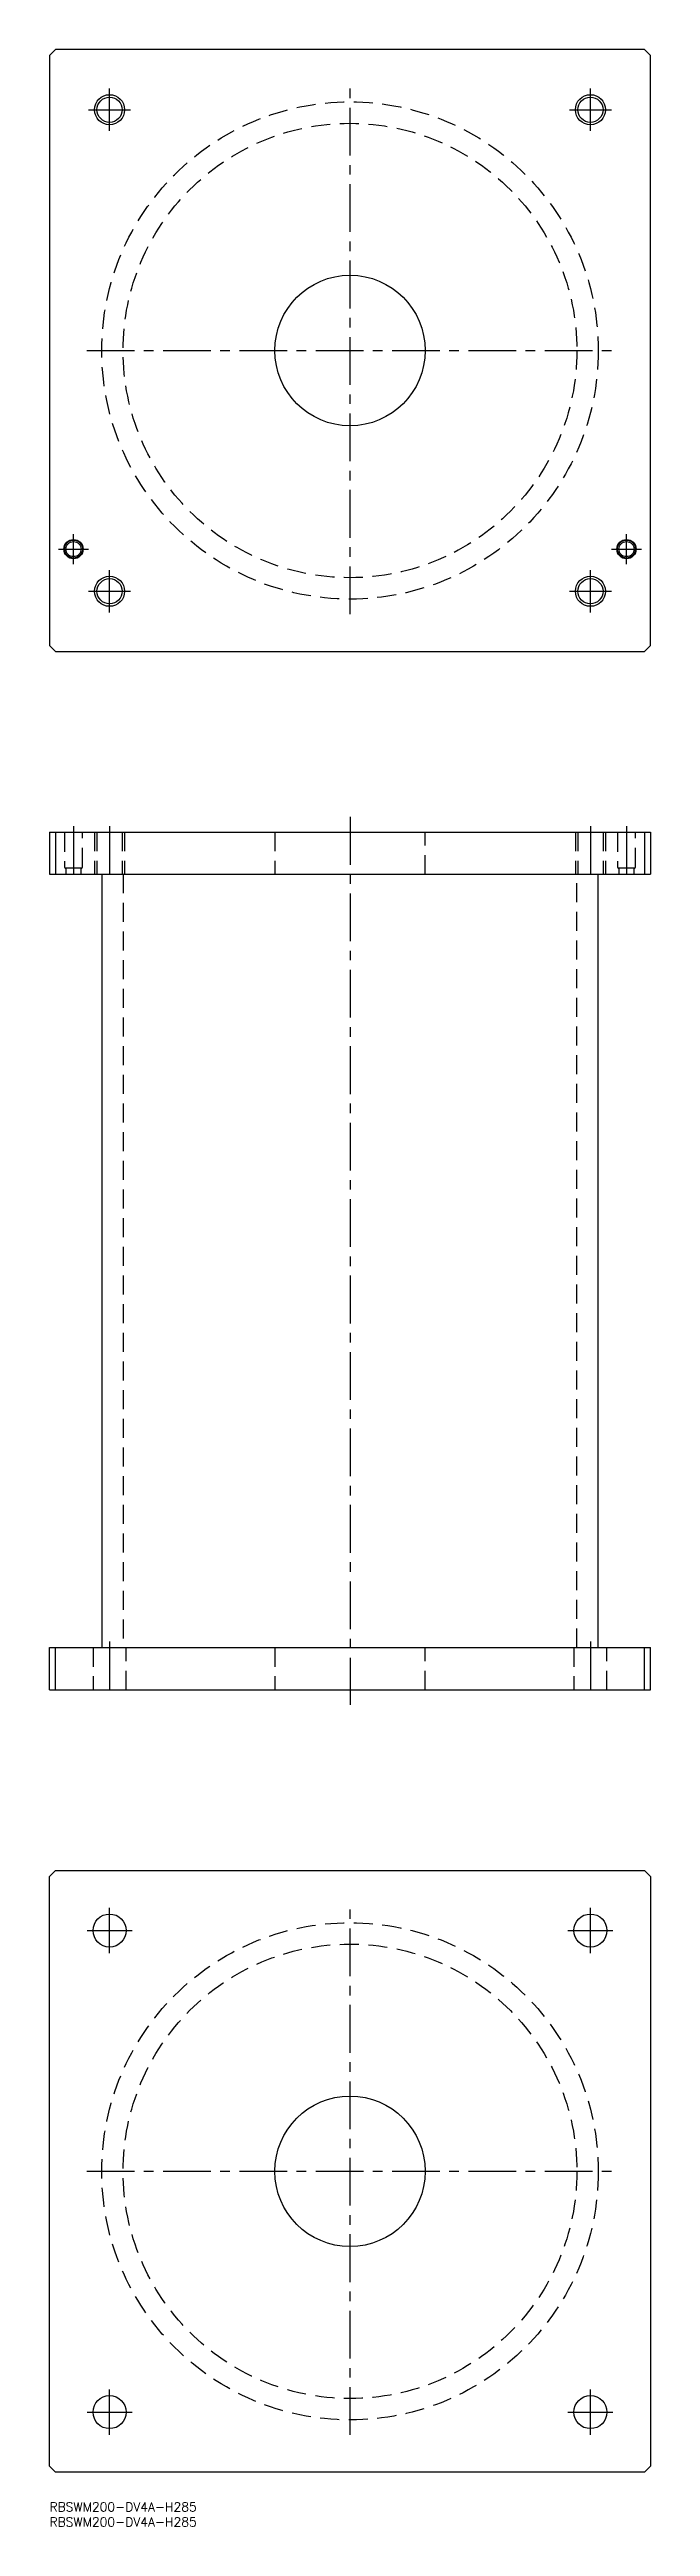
# Model space of a CAD drawing. Extents: x 0 to 200, y -8 to 815.
import ezdxf

# ---------------------------------------------------------------- set-up
doc = ezdxf.new("R2010")
doc.units = 0
doc.header["$LTSCALE"] = 0.5
doc.linetypes.add('CENTER', pattern=[50.8, 31.75, -6.35, 6.35, -6.35])
doc.linetypes.add('DASHED', pattern=[19.05, 12.7, -6.35])
for name, color, linetype in [('MSM_CENTER', 1, 'CENTER'), ('MSM_CONTINUOUS', 7, 'CONTINUOUS'), ('MSM_DASHED', 4, 'DASHED'), ('MSM_NARROW', 5, 'CONTINUOUS'), ('MSM_PART_NUMBER', 7, 'CONTINUOUS')]:
    doc.layers.add(name, color=color, linetype=linetype)
doc.styles.get("Standard").update_dxf_attribs({"font": 'txt.shx', "height": 3, "bigfont": 'bigfont.shx'})

# ---------------------------------------------------------------- blocks, each defined once
blk = doc.blocks.new('*U49')
at = {"layer": 'MSM_PART_NUMBER'}
blk.add_text('RBSWM200-DV4A-H285', height=3, dxfattribs=at).set_placement((0, -3))
blk = doc.blocks.new('*U50')
at = {"layer": 'MSM_PART_NUMBER'}
blk.add_text('RBSWM200-DV4A-H285', height=3, dxfattribs=at).set_placement((0, -8))

msp = doc.modelspace()

# ---------------------------------------------------------------- linework, layer by layer
at = {"layer": 'MSM_CENTER'}
for p, q in [((20, 788), (20, 802)), ((100, 627.4), (100, 802.6)), ((180, 788), (180, 802)), ((13, 795), (27, 795)), ((173, 795), (187, 795)), ((12.4, 715), (187.6, 715)), ((8, 644), (8, 654)), ((192, 644), (192, 654)), ((3, 649), (13, 649)), ((20, 628), (20, 642)), ((180, 628), (180, 642)), ((187, 649), (197, 649)), ((13, 635), (27, 635)), ((173, 635), (187, 635)), ((100, 560), (100, 265)), ((8, 557), (8, 539)), ((20, 557), (20, 539)), ((180, 557), (180, 539)), ((192, 557), (192, 539)), ((20, 286), (20, 268)), ((180, 286), (180, 268)), ((100, 22.4), (100, 197.6)), ((12.5, 190), (27.5, 190)), ((20, 182.5), (20, 197.5)), ((172.5, 190), (187.5, 190)), ((180, 182.5), (180, 197.5)), ((12.4, 110), (187.6, 110)), ((20, 22.5), (20, 37.5)), ((180, 22.5), (180, 37.5)), ((12.5, 30), (27.5, 30)), ((172.5, 30), (187.5, 30))]:
    msp.add_line(p, q, dxfattribs=at)
at = {"layer": 'MSM_CONTINUOUS'}
for p, q in [((2, 815), (0, 813)), ((198, 815), (2, 815)), ((200, 813), (198, 815)), ((0, 813), (0, 617)), ((200, 617), (200, 813)), ((0, 617), (2, 615)), ((2, 615), (198, 615)), ((198, 615), (200, 617)), ((0, 555), (0, 541)), ((0, 555), (200, 555)), ((2, 555), (2, 541)), ((198, 555), (198, 541)), ((200, 555), (200, 541)), ((0, 541), (200, 541)), ((17.4, 541), (17.4, 284)), ((182.6, 284), (182.6, 541)), ((0, 284), (200, 284)), ((0, 270), (0, 284)), ((2, 270), (2, 284)), ((198, 270), (198, 284)), ((200, 270), (200, 284)), ((0, 270), (200, 270)), ((0, 208), (2, 210)), ((0, 12), (0, 208)), ((2, 210), (198, 210)), ((198, 210), (200, 208)), ((200, 208), (200, 12)), ((2, 10), (0, 12)), ((198, 10), (2, 10)), ((200, 12), (198, 10))]:
    msp.add_line(p, q, dxfattribs=at)
for centre, radius in [((20, 795), 4.19), ((180, 795), 4.19), ((100, 715), 25), ((8, 649), 3.2), ((8, 649), 3), ((8, 649), 2.5), ((192, 649), 3.2), ((192, 649), 3), ((192, 649), 2.5), ((20, 635), 4.19), ((180, 635), 4.19), ((20, 190), 5.5), ((180, 190), 5.5), ((100, 110), 25), ((20, 30), 5.5), ((180, 30), 5.5)]:
    msp.add_circle(centre, radius, dxfattribs=at)
at = {"layer": 'MSM_DASHED'}
for p, q in [((4.8, 555), (5, 554.8)), ((11, 554.8), (5, 554.8)), ((5, 554.8), (5, 543.4)), ((11, 554.8), (11.2, 555)), ((11, 543.4), (11, 554.8)), ((15, 555), (15, 541)), ((15.81, 555), (15.81, 541)), ((24.19, 555), (24.19, 541)), ((25, 555), (25, 541)), ((75, 555), (75, 541)), ((125, 541), (125, 555)), ((175, 555), (175, 541)), ((175.81, 555), (175.81, 541)), ((184.19, 555), (184.19, 541)), ((185, 555), (185, 541)), ((188.8, 555), (189, 554.8)), ((195, 554.8), (189, 554.8)), ((189, 554.8), (189, 543.4)), ((195, 554.8), (195.2, 555)), ((195, 543.4), (195, 554.8)), ((10.6, 543), (5.4, 543)), ((5.5, 543), (5.5, 541)), ((10.5, 541), (10.5, 543)), ((24.5, 541), (24.5, 284)), ((175.5, 284), (175.5, 541)), ((194.6, 543), (189.4, 543)), ((189.5, 543), (189.5, 541)), ((194.5, 541), (194.5, 543)), ((14.5, 284), (14.5, 270)), ((25.5, 270), (25.5, 284)), ((75, 284), (75, 270)), ((125, 270), (125, 284)), ((174.5, 284), (174.5, 270)), ((185.5, 270), (185.5, 284))]:
    msp.add_line(p, q, dxfattribs=at)
for centre, radius in [((100, 715), 82.6), ((100, 715), 75.5), ((100, 110), 82.6), ((100, 110), 75.5)]:
    msp.add_circle(centre, radius, dxfattribs=at)
for centre, start, end in [((5.4, 543.4), 180, 270), ((10.6, 543.4), 270, 360), ((189.4, 543.4), 180, 270), ((194.6, 543.4), 270, 360)]:
    msp.add_arc(centre, 0.4, start, end, dxfattribs=at)
at = {"layer": 'MSM_NARROW'}
for centre in [(20, 795), (180, 795), (20, 635), (180, 635)]:
    msp.add_circle(centre, 5, dxfattribs=at)

# ---------------------------------------------------------------- block references
at = {"layer": 'MSM_CONTINUOUS'}
for name in ['*U49', '*U50']:
    msp.add_blockref(name, (0, 0), dxfattribs=at)

doc.saveas('drawing.dxf')
